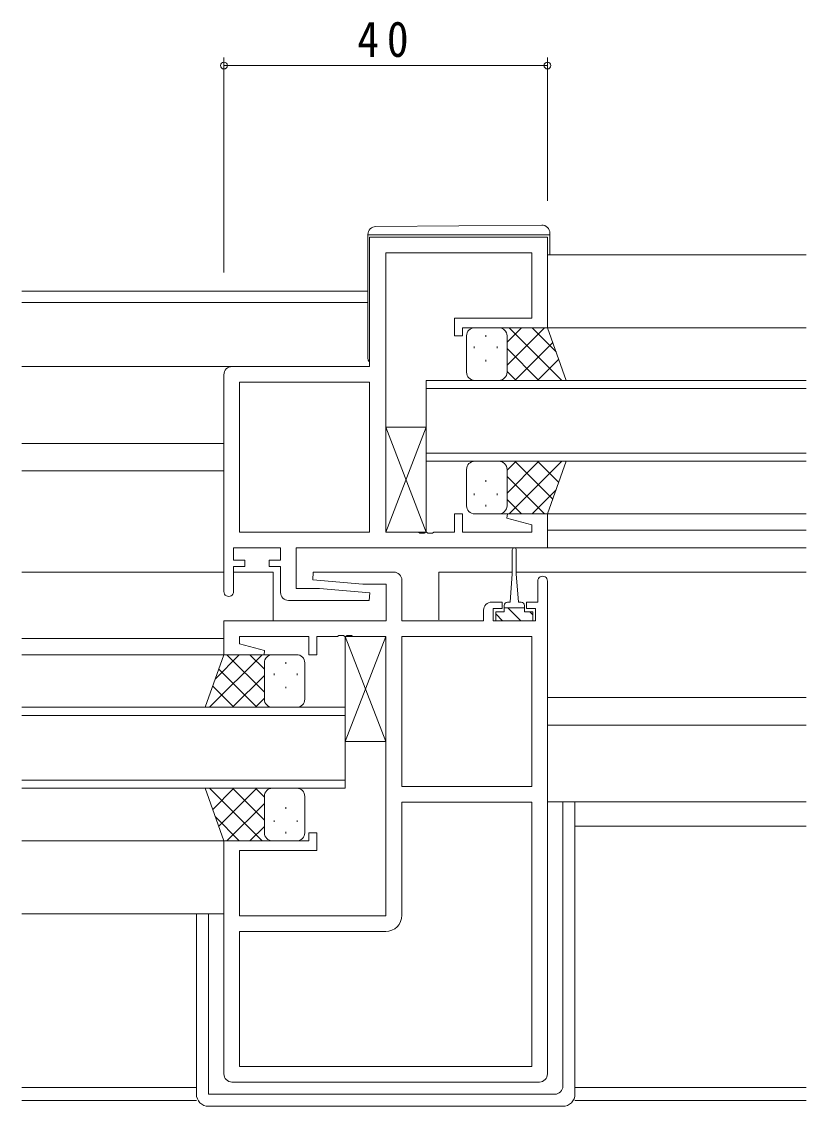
# Model space of a CAD drawing. Units: millimetres on the paper. Extents: x -420 to 373, y -297 to 267.
# Drawn here: x 141 to 238, y -183.7 to -49.7 of the extents above; entities that cross this region are included whole.
import ezdxf

# ---------------------------------------------------------------- set-up
doc = ezdxf.new("R2010")
doc.units = ezdxf.units.MM
for name, color, linetype, lineweight in [('0-3_YKK_11', 7, 'Continuous', 9), ('0-4_YKK_12', 2, 'Continuous', 9), ('0-5_YKK_13', 4, 'Continuous', 9), ('0-7_YKK_D', 6, 'Continuous', 9)]:
    doc.layers.add(name, color=color, linetype=linetype, lineweight=lineweight)
doc.styles.add('ＭＳ ゴシック', font='')
doc.styles.get('ＭＳ ゴシック').set_extended_font_data('MS Gothic')

msp = doc.modelspace()

# ---------------------------------------------------------------- linework, layer by layer
at = {"layer": '0-3_YKK_11'}
for p, q in [((183.975, -76.3), (205.975, -76.3)), ((183.975, -92.3), (183.975, -76.3)), ((205.975, -76.3), (205.975, -87.5)), ((204.045, -78.23), (185.975, -78.23)), ((185.975, -78.23), (185.975, -112.77)), ((204.045, -86.3), (204.045, -78.23)), ((194.475, -86.3), (204.045, -86.3)), ((194.475, -88.5), (194.475, -86.3)), ((195.475, -87.5), (195.475, -88.5)), ((205.975, -87.5), (195.475, -87.5)), ((195.475, -88.5), (194.475, -88.5)), ((166.975, -92.3), (183.975, -92.3)), ((165.975, -120.1), (165.975, -93.3)), ((167.905, -94.23), (183.975, -94.23)), ((167.905, -112.77), (167.905, -94.23)), ((183.975, -94.23), (183.975, -112.77)), ((183.975, -94.23), (183.975, -112.77)), ((194.475, -110.5), (195.475, -110.5)), ((194.475, -112.77), (194.475, -110.5)), ((195.475, -110.5), (195.475, -112.77)), ((200.946, -111.022), (201.015, -110.5)), ((204.045, -111.853), (200.946, -111.022)), ((201.015, -110.5), (205.975, -110.5)), ((205.975, -110.5), (205.975, -114.7)), ((204.045, -112.77), (204.045, -111.853)), ((183.975, -112.77), (167.905, -112.77)), ((185.975, -112.77), (190.017, -112.77)), ((190.017, -112.77), (190.2, -112.89)), ((190.2, -112.89), (190.75, -112.89)), ((190.75, -112.89), (190.933, -112.77)), ((190.933, -112.77), (191.017, -112.77)), ((191.017, -112.77), (191.2, -112.89)), ((191.2, -112.89), (191.75, -112.89)), ((191.75, -112.89), (191.933, -112.77)), ((191.933, -112.77), (194.475, -112.77)), ((195.475, -112.77), (204.045, -112.77)), ((167.175, -114.7), (167.175, -116.2)), ((172.975, -114.7), (167.175, -114.7)), ((172.975, -116.2), (172.975, -114.7)), ((174.905, -114.7), (174.905, -119.7)), ((205.975, -114.7), (174.905, -114.7)), ((167.175, -116.2), (168.575, -116.2)), ((168.575, -116.2), (168.575, -117)), ((171.575, -116.2), (172.975, -116.2)), ((171.575, -117), (171.575, -116.2)), ((167.175, -117), (167.175, -120.1)), ((168.575, -117), (167.175, -117)), ((172.975, -117), (171.575, -117)), ((172.975, -120.2), (172.975, -117)), ((176.997, -117.7), (176.955, -118.656)), ((186.975, -117.7), (176.997, -117.7)), ((176.955, -118.656), (183.168, -119.2)), ((183.168, -119.2), (186.045, -119.2)), ((186.045, -119.2), (186.045, -123.7)), ((187.975, -123.7), (187.975, -118.7)), ((204.775, -118.8), (204.775, -121.4)), ((205.975, -179.7), (205.975, -118.8)), ((174.905, -119.7), (177.782, -119.7)), ((177.782, -119.7), (183.995, -120.243)), ((183.995, -120.243), (183.953, -121.2)), ((183.953, -121.2), (173.975, -121.2)), ((200.375, -121.4), (199.075, -121.4)), ((200.375, -122.2), (200.375, -121.4)), ((203.375, -121.4), (203.375, -122.2)), ((204.775, -121.4), (203.375, -121.4)), ((198.075, -122.4), (198.075, -123.7)), ((199.275, -122.2), (200.375, -122.2)), ((199.275, -123.7), (199.275, -122.2)), ((203.375, -122.2), (204.475, -122.2)), ((204.475, -122.2), (204.475, -123.7)), ((165.975, -123.7), (165.975, -127.9)), ((186.045, -123.7), (165.975, -123.7)), ((198.075, -123.7), (187.975, -123.7)), ((204.475, -123.7), (199.275, -123.7)), ((167.905, -125.63), (176.475, -125.63)), ((167.905, -126.547), (167.905, -125.63)), ((176.475, -125.63), (176.475, -127.9)), ((177.475, -125.63), (180.017, -125.63)), ((177.475, -127.9), (177.475, -125.63)), ((180.017, -125.63), (180.2, -125.51)), ((180.2, -125.51), (180.75, -125.51)), ((180.75, -125.51), (180.933, -125.63)), ((180.933, -125.63), (181.017, -125.63)), ((181.017, -125.63), (181.2, -125.51)), ((181.2, -125.51), (181.75, -125.51)), ((181.75, -125.51), (181.933, -125.63)), ((181.933, -125.63), (185.975, -125.63)), ((185.975, -125.63), (185.975, -160.17)), ((187.975, -125.63), (204.045, -125.63)), ((187.975, -144.17), (187.975, -125.63)), ((204.045, -125.63), (204.045, -144.17)), ((204.045, -125.63), (204.045, -144.17)), ((171.004, -127.378), (167.905, -126.547)), ((165.975, -127.9), (170.936, -127.9)), ((170.936, -127.9), (171.004, -127.378)), ((176.475, -127.9), (177.475, -127.9)), ((204.045, -144.17), (187.975, -144.17)), ((187.975, -146.1), (187.975, -160.1)), ((204.045, -146.1), (187.975, -146.1)), ((204.045, -178.77), (204.045, -146.1)), ((176.475, -149.9), (176.475, -150.9)), ((177.475, -149.9), (176.475, -149.9)), ((177.475, -152.1), (177.475, -149.9)), ((165.975, -150.9), (165.975, -179.7)), ((176.475, -150.9), (165.975, -150.9)), ((167.905, -152.1), (177.475, -152.1)), ((167.905, -160.17), (167.905, -152.1)), ((185.975, -160.17), (167.905, -160.17)), ((167.905, -162.1), (167.905, -178.77)), ((185.975, -162.1), (167.905, -162.1)), ((167.905, -178.77), (204.045, -178.77)), ((167.905, -178.77), (204.045, -178.77)), ((166.975, -180.7), (204.975, -180.7))]:
    msp.add_line(p, q, dxfattribs=at)
for centre, radius, start, end in [((166.975, -93.3), 1, 90, 179.99998), ((186.975, -118.7), 1, 0, 89.99998), ((205.375, -118.8), 0.6, 359.99998, 180), ((166.575, -120.1), 0.6, 179.99998, 0), ((173.975, -120.2), 1, 180, 269.99998), ((199.075, -122.4), 1, 90, 179.99998), ((185.975, -160.1), 2, 270, 359.99998), ((166.975, -179.7), 1, 180, 269.99998), ((204.975, -179.7), 1, 270, 359.99998)]:
    msp.add_arc(centre, radius, start, end, dxfattribs=at)
at = {"layer": '0-4_YKK_12'}
for p, q in [((237.975, -78.5), (205.975, -78.5)), ((183.775, -83), (140.975, -83)), ((183.775, -84.4), (140.975, -84.4)), ((237.975, -87.5), (205.975, -87.5)), ((166.975, -92.3), (140.975, -92.3)), ((190.976, -94.001), (237.975, -94.001)), ((190.976, -104.001), (190.976, -94.001)), ((237.975, -95.001), (190.976, -95.001)), ((165.975, -101.8), (140.975, -101.8)), ((190.976, -103.001), (237.975, -103.001)), ((237.975, -104.001), (190.976, -104.001)), ((165.975, -105.2), (140.975, -105.2)), ((237.975, -110.499), (205.475, -110.5)), ((237.975, -112.499), (205.975, -112.499)), ((237.975, -114.7), (175.198, -114.7)), ((165.975, -117.7), (140.975, -117.7)), ((172.045, -117.7), (167.175, -117.7)), ((172.045, -117.7), (172.045, -123.7)), ((192.545, -117.7), (192.545, -123.593)), ((201.625, -117.7), (192.545, -117.7)), ((237.975, -117.7), (202.125, -117.7)), ((165.975, -125.9), (140.975, -125.9)), ((166.22, -127.9), (140.975, -127.9)), ((237.975, -133.2), (205.975, -133.2)), ((180.975, -134.401), (140.975, -134.401)), ((180.975, -144.401), (180.975, -134.401)), ((140.975, -135.401), (180.975, -135.401)), ((237.975, -136.6), (205.975, -136.6)), ((180.975, -143.401), (140.975, -143.401)), ((140.975, -144.401), (180.975, -144.401)), ((237.975, -149.1), (209.375, -149.1)), ((166.475, -150.9), (140.975, -150.9)), ((165.975, -159.9), (140.975, -159.9)), ((140.975, -181.37), (162.575, -181.37)), ((237.975, -181.37), (209.375, -181.37)), ((140.975, -183), (162.575, -183)), ((237.975, -183), (209.375, -183))]:
    msp.add_line(p, q, dxfattribs=at)
at = {"layer": '0-5_YKK_13'}
for p, q in [((205.266, -74.812), (184.766, -74.991)), ((183.775, -75.991), (183.775, -76)), ((183.775, -76), (183.775, -76.3)), ((183.775, -76), (184.271, -76)), ((183.775, -91.3), (183.775, -76.3)), ((206.275, -76.3), (206.275, -76)), ((206.275, -76.3), (206.275, -78.5)), ((196.975, -87.5), (199.975, -87.5)), ((198.339, -88.42), (198.339, -88.62)), ((205.975, -87.5), (199.975, -87.5)), ((200.975, -89.292), (202.767, -87.5)), ((200.975, -92.12), (205.595, -87.5)), ((201.243, -87.5), (207.744, -94)), ((204.072, -87.5), (207.033, -90.461)), ((208.297, -94), (205.975, -87.5)), ((195.975, -93), (195.975, -88.5)), ((200.975, -88.5), (200.975, -92.1)), ((200.975, -88.9), (200.975, -93)), ((201.924, -94), (206.62, -89.304)), ((196.924, -89.835), (196.924, -90.035)), ((199.754, -89.835), (199.754, -90.035)), ((200.975, -90.06), (204.915, -94)), ((198.339, -91.45), (198.339, -91.65)), ((204.752, -94), (207.364, -91.388)), ((200.975, -92.889), (202.087, -94)), ((199.975, -94), (196.975, -94)), ((199.754, -94), (208.297, -94)), ((185.975, -99.77), (190.975, -99.77)), ((185.975, -112.77), (185.975, -99.77)), ((190.975, -99.77), (185.975, -112.77)), ((190.975, -112.77), (185.975, -99.77)), ((190.975, -99.77), (190.975, -112.77)), ((199.975, -104.001), (196.975, -104.001)), ((199.754, -104.001), (208.297, -104.001)), ((200.975, -105.112), (202.087, -104.001)), ((200.975, -107.94), (204.915, -104.001)), ((201.243, -110.501), (207.743, -104.001)), ((201.924, -104.001), (206.62, -108.696)), ((204.752, -104.001), (207.364, -106.612)), ((208.297, -104.001), (205.975, -110.501)), ((195.975, -105.001), (195.975, -109.501)), ((200.975, -109.101), (200.975, -105.001)), ((198.339, -106.551), (198.339, -106.351)), ((200.975, -105.88), (205.595, -110.501)), ((200.975, -109.501), (200.975, -105.901)), ((196.924, -108.166), (196.924, -107.966)), ((199.754, -108.166), (199.754, -107.966)), ((204.072, -110.501), (207.033, -107.54)), ((198.339, -109.581), (198.339, -109.381)), ((200.975, -108.709), (202.767, -110.501)), ((196.975, -110.501), (199.975, -110.501)), ((205.975, -110.501), (199.975, -110.501)), ((190.975, -112.77), (185.975, -112.77)), ((201.625, -117.9), (201.625, -114.95)), ((202.125, -114.95), (202.125, -117.9)), ((201.625, -117.9), (201.375, -121.4)), ((202.125, -117.9), (202.375, -121.4)), ((200.625, -121.8), (200.625, -122.6)), ((201.375, -121.4), (201.025, -121.4)), ((202.725, -121.4), (202.375, -121.4)), ((203.125, -122.6), (203.125, -121.8)), ((199.575, -122.6), (200.625, -122.6)), ((199.575, -123.7), (199.575, -122.6)), ((199.575, -122.854), (200.421, -123.7)), ((200.625, -122.1), (203.125, -122.1)), ((201.066, -122.1), (201.875, -122.909)), ((201.875, -122.909), (202.666, -123.7)), ((203.125, -122.6), (204.175, -122.6)), ((203.811, -122.6), (204.175, -122.964)), ((204.175, -122.6), (204.175, -123.7)), ((204.175, -123.7), (199.575, -123.7)), ((180.975, -125.63), (185.975, -125.63)), ((180.975, -138.63), (180.975, -125.63)), ((185.975, -125.63), (180.975, -138.63)), ((185.975, -138.63), (180.975, -125.63)), ((185.975, -125.63), (185.975, -138.63)), ((163.654, -134.4), (165.975, -127.9)), ((170.707, -127.9), (164.207, -134.4)), ((167.879, -127.9), (164.918, -130.861)), ((165.975, -127.9), (171.975, -127.9)), ((170.975, -132.52), (166.355, -127.9)), ((170.975, -129.692), (169.183, -127.9)), ((174.975, -127.9), (171.975, -127.9)), ((170.026, -134.4), (165.331, -129.704)), ((170.975, -128.9), (170.975, -132.5)), ((170.975, -129.3), (170.975, -133.4)), ((173.612, -128.82), (173.612, -129.02)), ((175.975, -133.4), (175.975, -128.9)), ((170.975, -130.46), (167.035, -134.4)), ((172.197, -130.235), (172.197, -130.435)), ((175.027, -130.235), (175.027, -130.435)), ((167.198, -134.4), (164.586, -131.788)), ((173.612, -131.85), (173.612, -132.05)), ((170.975, -133.289), (169.864, -134.4)), ((172.197, -134.4), (163.654, -134.4)), ((171.975, -134.4), (174.975, -134.4)), ((185.975, -138.63), (180.975, -138.63)), ((163.654, -144.401), (165.975, -150.901)), ((172.197, -144.401), (163.654, -144.401)), ((170.707, -150.901), (164.207, -144.401)), ((167.198, -144.401), (164.586, -147.012)), ((170.027, -144.401), (165.331, -149.096)), ((170.975, -148.34), (167.035, -144.401)), ((170.975, -145.512), (169.864, -144.401)), ((171.975, -144.401), (174.975, -144.401)), ((170.975, -149.501), (170.975, -145.401)), ((175.975, -145.401), (175.975, -149.901)), ((170.975, -146.28), (166.355, -150.901)), ((170.975, -149.901), (170.975, -146.301)), ((173.612, -146.951), (173.612, -146.751)), ((237.975, -146.099), (205.975, -146.099)), ((207.875, -146.099), (207.875, -181.2)), ((209.375, -146.099), (209.375, -182.2)), ((167.879, -150.901), (164.918, -147.94)), ((172.197, -148.566), (172.197, -148.366)), ((175.027, -148.566), (175.027, -148.366)), ((170.975, -149.109), (169.183, -150.901)), ((173.612, -149.981), (173.612, -149.781)), ((165.975, -150.901), (171.975, -150.901)), ((174.975, -150.901), (171.975, -150.901)), ((162.575, -159.901), (162.575, -182.2)), ((164.075, -159.901), (164.075, -182.2)), ((164.075, -182.2), (206.875, -182.2)), ((207.875, -183.7), (164.075, -183.7))]:
    msp.add_line(p, q, dxfattribs=at)
msp.add_lwpolyline([(184.271, -76), (205.771, -76), (206.275, -76), (206.275, -75.812)], dxfattribs=at)
for centre, radius, start, end in [((184.775, -75.991), 1, 90.5, 180), ((205.275, -75.812), 1, 0, 90.5), ((196.975, -88.5), 1, 90.00157, 180.00157), ((199.975, -88.5), 1, 0.00157, 90.00157), ((199.975, -88.5), 1, 0.00157, 90.00157), ((184.275, -91.3), 0.5, 180, 233.13016), ((196.975, -93), 1, 180.00157, 270.00157), ((199.975, -93), 1, 270.00157, 0.00157), ((196.975, -105.001), 1, 90, 180), ((199.975, -105.001), 1, 0, 90), ((196.975, -109.501), 1, 180, 270), ((199.975, -109.501), 1, 270, 0), ((199.975, -109.501), 1, 270, 0), ((201.875, -114.95), 0.25, 0, 180), ((201.025, -121.8), 0.4, 90, 180), ((202.725, -121.8), 0.4, 0, 90), ((171.975, -128.9), 1, 89.99841, 179.99841), ((171.975, -128.9), 1, 89.99841, 179.99841), ((174.975, -128.9), 1, 359.99841, 89.99841), ((171.975, -133.4), 1, 179.99841, 269.99841), ((174.975, -133.4), 1, 269.99841, 359.99841), ((171.975, -145.401), 1, 89.99998, 179.99998), ((174.975, -145.401), 1, 359.99998, 89.99998), ((171.975, -149.901), 1, 179.99998, 269.99998), ((171.975, -149.901), 1, 179.99998, 269.99998), ((174.975, -149.901), 1, 269.99998, 359.99998), ((164.075, -182.2), 1.5, 180, 270), ((206.875, -181.2), 1, 270, 0), ((207.875, -182.2), 1.5, 270, 0)]:
    msp.add_arc(centre, radius, start, end, dxfattribs=at)
at = {"layer": '0-7_YKK_D'}
for p, q in [((165.975, -80.67), (165.975, -54.1)), ((205.975, -71.806), (205.975, -54.1)), ((165.975, -55.1), (205.975, -55.1))]:
    msp.add_line(p, q, dxfattribs=at)
for centre in [(165.975, -55.1), (205.975, -55.1)]:
    msp.add_circle(centre, 0.425, dxfattribs=at)

# ---------------------------------------------------------------- texts
at = {"layer": '0-7_YKK_D', "color": 3, "insert": (182.455, -54.1), "char_height": 4.399, "attachment_point": 7, "style": 'ＭＳ ゴシック'}
msp.add_mtext('\\T1.36;\\W0.9;40', dxfattribs=at)

doc.saveas('drawing.dxf')
